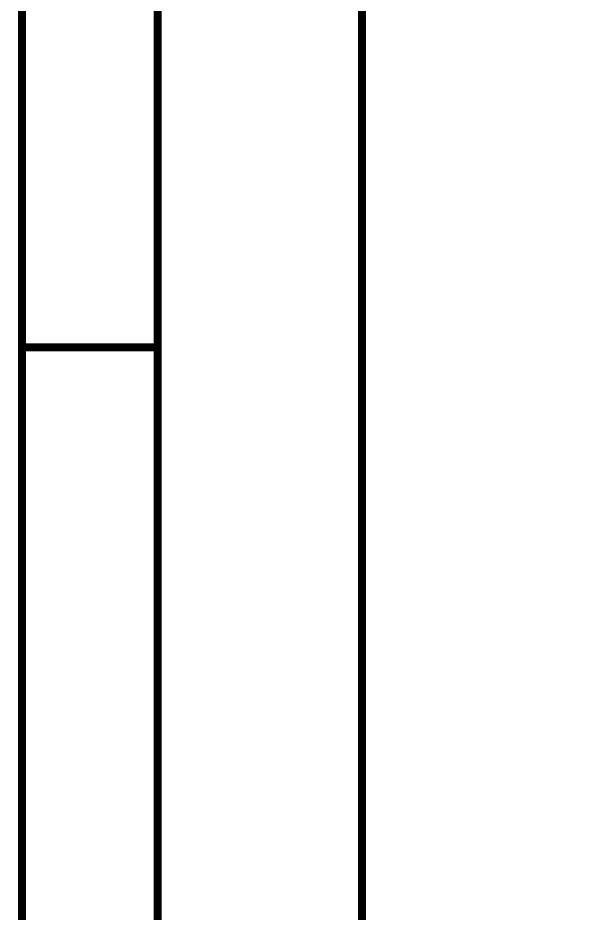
# Model space of a CAD drawing. Header units: inches. Extents: x 0 to 9.51, y -0.01 to 7.51.
# Drawn here: x -0.005 to 0.818, y 4.793 to 6.109 of the extents above; entities that cross this region are included whole.
import ezdxf

# ---------------------------------------------------------------- set-up
doc = ezdxf.new("R2010")
doc.units = ezdxf.units.IN
doc.header["$MEASUREMENT"] = 0
doc.layers.add('Sheet', color=255, linetype='Continuous')

msp = doc.modelspace()

# ---------------------------------------------------------------- linework, layer by layer
at = {"layer": 'Sheet'}
for points in [[(0.0013, 7.5, 0.0118, 0.0118, 0), (9.4991, 7.5, 0.0118, 0.0118, 0), (9.4991, 0, 0.0118, 0.0118, 0), (0.0013, 0, 0.0118, 0.0118, 0), (0.0013, 7.5, 0.0118, 0.0118, 0)], [(0.0013, 7.5, 0.0039, 0.0039, 0), (0.0013, 0, 0.0039, 0.0039, 0), (9.4991, 0, 0.0039, 0.0039, 0), (9.4991, 7.5, 0.0039, 0.0039, 0), (0.0013, 7.5, 0.0039, 0.0039, 0), (0.0013, 7.5, 0.0039, 0.0039, 0)], [(0.2012, 7.2997, 0.0118, 0.0118, 0), (9.2993, 7.2997, 0.0118, 0.0118, 0), (9.2993, 0.1999, 0.0118, 0.0118, 0), (0.2012, 0.1999, 0.0118, 0.0118, 0), (0.2012, 7.2997, 0.0118, 0.0118, 0)], [(0.2012, 7.2997, 0.0039, 0.0039, 0), (0.2012, 0.1999, 0.0039, 0.0039, 0), (9.2993, 0.1999, 0.0039, 0.0039, 0), (9.2993, 7.2997, 0.0039, 0.0039, 0), (0.2012, 7.2997, 0.0039, 0.0039, 0), (0.2012, 7.2997, 0.0039, 0.0039, 0)]]:
    msp.add_lwpolyline(points, format="xyseb", close=True, dxfattribs=at)
for points in [[(1.1013, 3.6996, 0.0118, 0.0118, 0), (0.5013, 3.6996, 0.0118, 0.0118, 0), (0.5013, 6.4997, 0.0118, 0.0118, 0), (6.0998, 6.4997, 0.0118, 0.0118, 0), (6.0998, 6.1999, 0.0118, 0.0118, 0), (5.1001, 6.1999, 0.0118, 0.0118, 0)], [(0.0013, 5.625, 0.0118, 0.0118, 0), (0.2012, 5.625, 0.0118, 0.0118, 0)]]:
    msp.add_lwpolyline(points, format="xyseb", dxfattribs=at)

doc.saveas('drawing.dxf')
